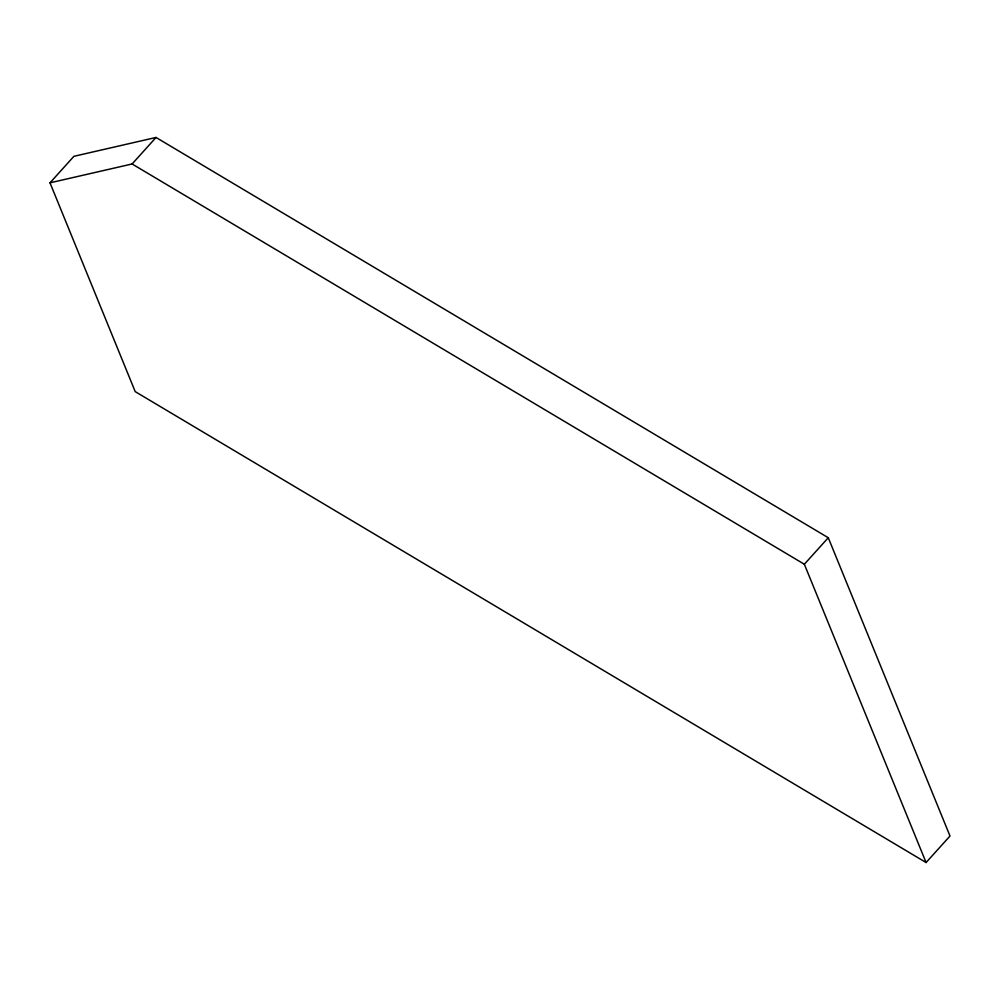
<?xml version="1.0" encoding="UTF-8"?>
<svg xmlns="http://www.w3.org/2000/svg" width="1000" height="1000" viewBox="0 0 1000 1000"><rect width="100%" height="100%" fill="white"/><g stroke="black" fill="none" stroke-linecap="round" stroke-linejoin="round"><path stroke-width="1.5" d="M50 182.825L73.913 156.312L156.025 137.463L828.275 537.737L950 836.025L926.087 862.537L135.213 391.625L50 182.825L132.113 163.975L156.025 137.463M926.087 862.537L804.35 564.25L828.275 537.737M132.113 163.975L804.35 564.25"/></g></svg>
